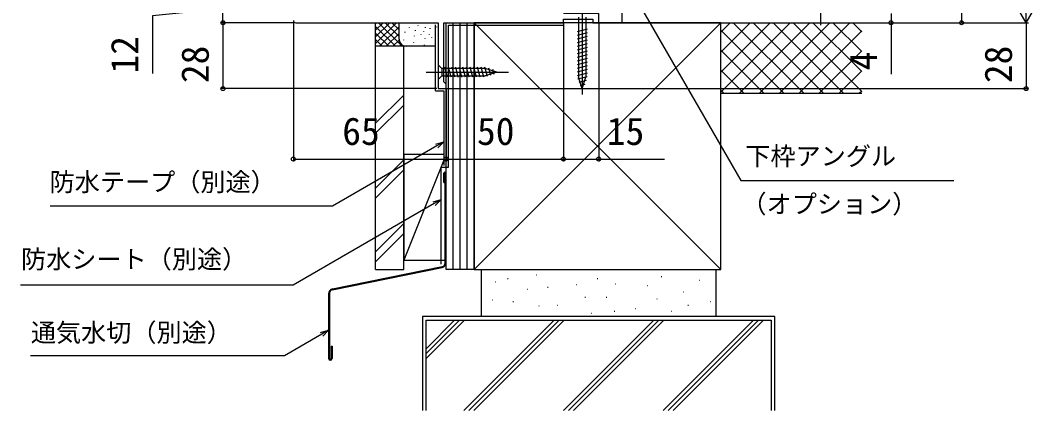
# Model space of a CAD drawing. Units: millimetres, scale not verified. Extents: x -700 to 700, y -1044 to 1038.
# Drawn here: x 5.3 to 440.5, y -3.1 to 162.9 of the extents above; entities that cross this region are included whole.
import ezdxf
from ezdxf.enums import TextEntityAlignment as Align

# ---------------------------------------------------------------- set-up
doc = ezdxf.new("R2010")
doc.units = ezdxf.units.MM
doc.header["$LTSCALE"] = 6
for name, color, linetype in [('0-2_YKK_11', 7, 'Continuous'), ('0-5_YKK_13', 4, 'Continuous'), ('0-7_YKK_D', 6, 'Continuous'), ('0-9_YSS_K', 3, 'Continuous'), ('0-A_YSS_KE', 3, 'Continuous')]:
    doc.layers.add(name, color=color, linetype=linetype)
doc.styles.add('ＭＳ ゴシック', font='')
doc.styles.get('ＭＳ ゴシック').set_extended_font_data('MS Gothic')

msp = doc.modelspace()

# ---------------------------------------------------------------- linework, layer by layer
at = {"layer": '0-2_YKK_11'}
msp.add_lwpolyline([(122.5, 161.896), (183.1, 161.896), (183.1, 133.896), (186.5, 133.896), (186.5, 135.796), (186, 136.296), (185.5, 136.796), (185.5, 161.896), (236.5, 161.896), (236.5, 163.396), (249, 163.396), (249, 161.896), (251.5, 161.896), (251.5, 165.896), (236.5, 165.896)], dxfattribs=at)
msp.add_arc((122.5, 162.896), 1, 180.00001, 269.99999, dxfattribs=at)
at = {"layer": '0-5_YKK_13'}
for p, q in [((244.5, 168.396), (244.499, 131.396)), ((242.95, 164.346), (242.95, 138.812)), ((246.05, 164.346), (246.05, 138.812)), ((246.6, 159.151), (242.4, 158.025)), ((246.6, 157.598), (242.4, 156.473)), ((246.6, 156.045), (242.4, 154.92)), ((246.6, 154.492), (242.4, 153.367)), ((246.6, 152.939), (242.4, 151.814)), ((246.6, 151.386), (242.4, 150.261)), ((246.6, 149.833), (242.4, 148.708)), ((246.6, 148.28), (242.4, 147.155)), ((183.1, 143.996), (183.1, 137.796)), ((183.1, 143.996), (184.65, 142.446)), ((246.6, 146.727), (242.4, 145.602)), ((246.6, 145.175), (242.4, 144.049)), ((246.6, 143.622), (242.4, 142.496)), ((178.1, 140.896), (213.1, 140.896)), ((183.1, 137.796), (184.65, 139.346)), ((203.184, 142.446), (184.65, 142.446)), ((184.65, 142.446), (184.65, 139.346)), ((184.65, 139.346), (203.184, 139.346)), ((187.076, 138.796), (185.951, 142.996)), ((188.629, 138.796), (187.504, 142.996)), ((190.182, 138.796), (189.057, 142.996)), ((191.735, 138.796), (190.61, 142.996)), ((193.288, 138.796), (192.163, 142.996)), ((194.841, 138.796), (193.716, 142.996)), ((196.394, 138.796), (195.269, 142.996)), ((197.947, 138.796), (196.821, 142.996)), ((199.5, 138.796), (198.374, 142.996)), ((201.053, 138.796), (199.927, 142.996)), ((202.606, 138.796), (201.48, 142.996)), ((204.089, 139.055), (203.033, 142.996)), ((208.1, 140.896), (203.184, 142.446)), ((208.1, 140.896), (203.184, 139.346)), ((205.521, 139.506), (204.708, 142.542)), ((206.953, 139.958), (206.404, 142.008)), ((246.6, 142.069), (242.4, 140.943)), ((246.6, 140.516), (242.4, 139.391)), ((246.6, 138.963), (242.658, 137.907)), ((244.5, 133.896), (242.95, 138.812)), ((244.5, 133.896), (242.95, 138.812)), ((246.146, 137.288), (243.11, 136.475)), ((245.611, 135.592), (243.561, 135.043)), ((244.5, 133.896), (246.05, 138.812))]:
    msp.add_line(p, q, dxfattribs=at)
at = {"layer": '0-7_YKK_D'}
for p, q in [((406, 201.896), (406, 161.896)), ((346, 198.396), (346, 160.96)), ((433.5, 161.896), (433.5, 186.145)), ((91.5, 161.896), (91.5, 173.896)), ((433.5, 161.896), (426.5, 174.02)), ((433.5, 161.896), (440.5, 174.02)), ((376, 165.896), (376, 161.896)), ((118.5, 161.896), (90.495, 161.896)), ((121.5, 161.896), (90.5, 161.896)), ((91.495, 161.896), (91.495, 133.896)), ((121.5, 162.396), (121.5, 102.896)), ((236.5, 161.646), (236.5, 102.896)), ((251.25, 161.896), (434.5, 161.896)), ((251.5, 161.396), (251.5, 102.896)), ((252, 161.896), (434.5, 161.896)), ((252, 161.896), (377, 161.896)), ((252.001, 161.896), (407, 161.896)), ((376, 161.896), (376, 140.005)), ((433.5, 161.896), (433.5, 133.896)), ((236.5, 160.646), (236.5, 102.896)), ((182.6, 133.896), (90.495, 133.896)), ((185.8, 133.896), (434.5, 133.896)), ((186.5, 133.396), (186.5, 102.896)), ((186.5, 133.396), (186.5, 102.896)), ((121.5, 103.896), (186.5, 103.896)), ((186.5, 103.896), (236.5, 103.896))]:
    msp.add_line(p, q, dxfattribs=at)
for points in [[(251.5, 199.546), (253.201, 196.602), (312.074, 94.729), (402.725, 94.729)], [(91.5, 167.896), (61.5, 164.891), (61.5, 140.255)], [(185.5, 111.225), (182.555, 109.525), (138.164, 83.896), (17.997, 83.896)], [(182.1, 110.314), (185.5, 111.225), (183.011, 108.736)], [(236.5, 103.896), (251.5, 103.896), (279.536, 103.896)], [(184.423, 86.638), (181.478, 84.938), (121.343, 50.219), (5.283, 50.219)], [(181.023, 85.727), (184.423, 86.638), (181.934, 84.149)], [(136.5, 31.053), (133.555, 29.353), (117.736, 20.219), (9.575, 20.219)], [(133.1, 30.141), (136.5, 31.053), (134.011, 28.564)]]:
    msp.add_lwpolyline(points, dxfattribs=at)
for centre in [(91.495, 161.896), (91.5, 161.896), (376, 161.896), (406, 161.896), (91.495, 133.896), (433.5, 133.896), (121.5, 103.896), (186.5, 103.896), (186.5, 103.896), (236.5, 103.896), (236.5, 103.896), (251.5, 103.896)]:
    msp.add_circle(centre, 0.85, dxfattribs=at)
at = {"layer": '0-9_YSS_K'}
for p, q in [((156.5, 151.896), (156.5, 161.896)), ((156.5, 153.038), (165.358, 161.896)), ((156.5, 155.867), (162.529, 161.896)), ((156.5, 158.695), (159.701, 161.896)), ((156.5, 161.523), (156.873, 161.896)), ((157.814, 161.896), (167.814, 151.896)), ((160.642, 161.896), (166.5, 156.038)), ((163.471, 161.896), (166.5, 158.867)), ((166.299, 161.896), (166.5, 161.695)), ((166.5, 154.896), (166.5, 161.896)), ((186.5, 161.896), (198.5, 161.896)), ((186.5, 56.896), (186.5, 161.896)), ((186.5, 154.896), (186.5, 161.896)), ((189.5, 56.896), (189.5, 161.896)), ((192.5, 56.896), (192.5, 161.896)), ((195.5, 56.896), (195.5, 161.896)), ((198.5, 161.896), (303.5, 56.896)), ((198.5, 56.896), (303.5, 161.896)), ((198.5, 56.896), (198.5, 161.896)), ((303.5, 161.896), (363.5, 161.896)), ((303.5, 157.87), (307.526, 161.896)), ((303.5, 149.385), (316.011, 161.896)), ((303.5, 140.899), (324.497, 161.896)), ((303.5, 132.414), (332.982, 161.896)), ((338.798, 131.896), (308.798, 161.896)), ((311.467, 131.896), (341.467, 161.896)), ((347.283, 131.896), (317.283, 161.896)), ((319.952, 131.896), (349.952, 161.896)), ((355.769, 131.896), (325.769, 161.896)), ((328.438, 131.896), (358.438, 161.896)), ((363.5, 132.65), (334.254, 161.896)), ((363.5, 141.135), (342.739, 161.896)), ((363.5, 149.621), (351.225, 161.896)), ((363.5, 158.106), (359.71, 161.896)), ((156.5, 160.381), (164.985, 151.896)), ((156.5, 157.553), (162.157, 151.896)), ((158.186, 151.896), (166.5, 160.21)), ((161.015, 151.896), (166.5, 157.381)), ((168.995, 158.039), (168.995, 157.839)), ((170.826, 159.895), (170.826, 159.695)), ((173.335, 158.707), (173.335, 158.507)), ((174.432, 160.804), (174.432, 160.604)), ((175.794, 156.973), (175.794, 156.773)), ((176.842, 158.373), (176.842, 158.173)), ((177.609, 160.008), (177.609, 159.808)), ((179.327, 156.908), (179.327, 156.708)), ((179.66, 159.579), (179.66, 159.379)), ((182.453, 160.181), (182.453, 159.981)), ((330.313, 131.896), (303.5, 158.709)), ((336.923, 131.896), (363.5, 158.473)), ((156.5, 154.724), (159.328, 151.896)), ((163.843, 151.896), (166.518, 154.571)), ((166.672, 151.896), (167.466, 152.691)), ((168.328, 154.701), (168.328, 154.501)), ((172.667, 153.7), (172.667, 153.5)), ((173.001, 156.37), (173.001, 156.17)), ((177.156, 152.541), (177.156, 152.341)), ((177.49, 155.212), (177.49, 155.011)), ((180.283, 155.814), (180.283, 155.614)), ((169.5, 151.896), (156.5, 151.896)), ((182, 151.896), (169.5, 151.896)), ((321.828, 131.896), (303.5, 150.224)), ((345.408, 131.896), (363.5, 149.988)), ((313.342, 131.896), (303.5, 141.738)), ((353.894, 131.896), (363.5, 141.502)), ((168.5, 131.127), (156.5, 119.127)), ((304.857, 131.896), (303.5, 133.253)), ((303.5, 131.896), (363.5, 131.896)), ((362.379, 131.896), (363.5, 133.017)), ((168.5, 126.885), (156.5, 114.885)), ((168.5, 103.554), (156.5, 91.554)), ((185.5, 103.396), (168.5, 60.896)), ((156.5, 87.311), (168.5, 99.311)), ((168.5, 76.426), (156.5, 64.426)), ((168.5, 72.183), (156.5, 60.183)), ((198.5, 56.896), (186.5, 56.896)), ((212.712, 53.142), (212.912, 53.142)), ((224.817, 54.656), (225.017, 54.656)), ((250.92, 53.142), (251.12, 53.142)), ((278.157, 53.899), (278.357, 53.899)), ((294.423, 52.386), (294.623, 52.386)), ((207.416, 51.629), (207.616, 51.629)), ((221.035, 48.603), (221.235, 48.603)), ((229.735, 49.359), (229.935, 49.359)), ((241.841, 50.494), (242.041, 50.494)), ((258.485, 50.873), (258.685, 50.873)), ((272.104, 50.116), (272.304, 50.116)), ((206.281, 44.063), (206.481, 44.063)), ((245.624, 45.198), (245.824, 45.198)), ((254.703, 45.198), (254.903, 45.198)), ((276.265, 44.442), (276.465, 44.442)), ((287.614, 47.468), (287.814, 47.468)), ((214.982, 43.307), (215.182, 43.307)), ((225.952, 41.415), (226.152, 41.415)), ((233.896, 41.794), (234.096, 41.794)), ((267.186, 40.28), (267.386, 40.28)), ((289.505, 41.794), (289.705, 41.794)), ((298.963, 43.307), (299.163, 43.307)), ((178.002, -3.104), (178.002, 35.396)), ((178.002, 35.396), (325.002, 35.396)), ((178.002, 18.98), (194.417, 35.396)), ((178.002, 21.102), (192.296, 35.396)), ((178.002, 23.223), (190.175, 35.396)), ((194.101, -3.104), (232.601, 35.396)), ((196.222, -3.104), (234.722, 35.396)), ((198.344, -3.104), (236.844, 35.396)), ((275.027, 35.396), (236.527, -3.104)), ((238.649, -3.104), (277.149, 35.396)), ((279.27, 35.396), (240.77, -3.104)), ((248.272, 38.389), (248.472, 38.389)), ((258.107, 39.146), (258.307, 39.146)), ((278.954, -3.104), (317.454, 35.396)), ((281.075, -3.104), (319.575, 35.396)), ((282.318, 39.146), (282.518, 39.146)), ((283.196, -3.104), (321.696, 35.396)), ((325.002, 35.396), (325.002, -3.104))]:
    msp.add_line(p, q, dxfattribs=at)
msp.add_lwpolyline([(185.5, 105.896), (168.5, 105.896), (168.5, 60.896), (185.7, 60.896)], dxfattribs=at)
msp.add_arc((169.5, 154.896), 3, 180, 270, dxfattribs=at)
at = {"layer": '0-A_YSS_KE'}
for p, q in [((261.5, 161.896), (261.5, 185.896)), ((261.5, 161.896), (363.5, 161.896)), ((303.5, 56.896), (303.5, 161.896)), ((182, 132.899), (182, 161.006)), ((187.5, 160.896), (236.5, 160.896)), ((187.532, 100.396), (187.5, 160.896)), ((156.5, 56.896), (156.5, 151.896)), ((182, 132.899), (185.5, 132.899)), ((185.5, 132.899), (185.5, 101.197)), ((184.401, 59.181), (184.433, 100.396)), ((184.433, 100.396), (187.532, 100.396)), ((185.5, 93.896), (185.5, 97.896)), ((186.15, 59.744), (186.15, 97.896)), ((186.5, 59.744), (186.5, 97.896)), ((138.101, 48.621), (184.829, 58.128)), ((138.171, 48.278), (184.899, 57.785)), ((156.5, 56.896), (168.5, 56.896)), ((198.5, 56.896), (303.5, 56.896)), ((201.5, 56.896), (201.5, 36.896)), ((201.5, 56.896), (301.5, 56.896)), ((301.5, 36.896), (301.5, 56.896)), ((136.5, 46.661), (136.5, 19.045)), ((136.85, 46.661), (136.85, 19.045)), ((176.502, 36.896), (176.502, -3.104)), ((301.5, 36.896), (201.5, 36.896)), ((137.65, 24.295), (137.65, 19.045)), ((137.65, 24.295), (138, 24.295)), ((138, 24.295), (138, 19.045))]:
    msp.add_line(p, q, dxfattribs=at)
for points in [[(303.5, 161.896), (198.5, 161.896), (198.5, 56.896)], [(168.5, 56.896), (168.5, 151.896), (156.5, 151.896)], [(185.5, 93.896), (185.85, 93.896), (185.85, 97.896)], [(326.502, -3.104), (326.502, 36.896), (176.502, 36.896)]]:
    msp.add_lwpolyline(points, dxfattribs=at)
for centre, radius, start, end in [((186, 97.896), 0.5, 0, 180), ((186, 97.896), 0.15, 0, 180), ((184.5, 59.744), 1.65, 281.5, 0), ((184.5, 59.744), 2, 281.5, 0), ((138.5, 46.661), 2, 101.5, 180), ((138.5, 46.661), 1.65, 101.5, 180), ((137.25, 19.045), 0.75, 180, 0), ((137.25, 19.045), 0.4, 180, 0)]:
    msp.add_arc(centre, radius, start, end, dxfattribs=at)

# ---------------------------------------------------------------- texts
at = {"layer": '0-7_YKK_D', "style": 'ＭＳ ゴシック'}
for s, p in [('12', (59, 140.3)), ('28', (88.995, 136.214)), ('4', (373.5, 141.687)), ('28', (431, 136.214))]:
    msp.add_text(s, height=11.73, rotation=90, dxfattribs=at).set_placement(p, align=Align.BOTTOM_LEFT)
for s, height, p in [('65', 11.73, (142.318, 106.396)), ('50', 11.73, (199.682, 106.396)), ('15', 11.73, (254.945, 106.396)), ('下枠アングル', 7.845, (313.929, 98.911)), ('防水テープ（別途）', 7.845, (17.711, 87.88)), ('（オプション）', 7.845, (312.287, 78.524)), ('防水シート（別途）', 7.845, (5.54, 55.032)), ('通気水切（別途）', 7.845, (9.708, 23.812))]:
    msp.add_text(s, height=height, dxfattribs=at).set_placement(p, align=Align.BOTTOM_LEFT)

doc.saveas('drawing.dxf')
